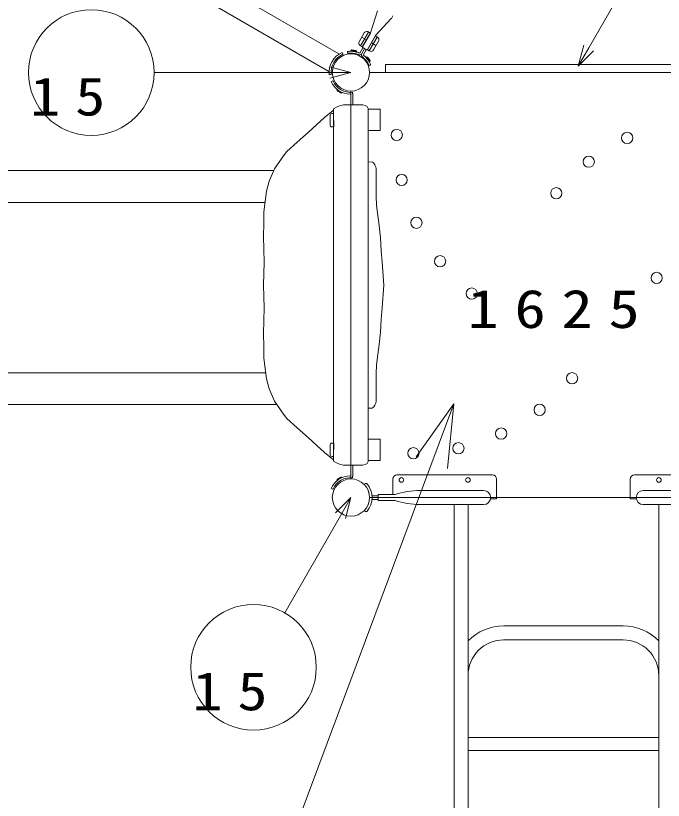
# Model space of a CAD drawing. Units: millimetres on the paper. Extents: x 0 to 420, y -594 to 297.
# Drawn here: x 126.04 to 156.97, y 136.79 to 174.26 of the extents above; entities that cross this region are included whole.
import ezdxf

# ---------------------------------------------------------------- set-up
doc = ezdxf.new("R2010")
doc.units = ezdxf.units.MM
for name, color, linetype, lineweight in [('2D', 7, 'Continuous', 13), ('2D_DIMENSION', 7, 'Continuous', 13), ('AM_5', 7, 'Continuous', 13), ('TEXT', 7, 'Continuous', 13)]:
    doc.layers.add(name, color=color, linetype=linetype, lineweight=lineweight)
doc.styles.add('ＭＳ ゴシック', font='')
doc.styles.get('ＭＳ ゴシック').set_extended_font_data('MS Gothic')

msp = doc.modelspace()

# ---------------------------------------------------------------- linework, layer by layer
at = {"layer": '2D'}
for p, q in [((141.474, 172.436), (100.934, 195.842)), ((140.991, 171.599), (100.451, 195.006)), ((143.312, 174.496), (142.99, 173.446)), ((143.312, 174.496), (142.99, 173.446)), ((143.986, 174.125), (144.045, 174.257)), ((143.986, 174.125), (144.045, 174.257)), ((143.232, 173.306), (143.978, 174.117)), ((143.232, 173.306), (143.978, 174.117)), ((143.978, 174.117), (143.986, 174.125)), ((143.978, 174.117), (143.986, 174.125)), ((142.847, 173.495), (142.831, 173.498)), ((142.847, 173.495), (142.831, 173.498)), ((142.869, 173.488), (142.847, 173.495)), ((142.869, 173.488), (142.847, 173.495)), ((142.887, 173.48), (142.869, 173.488)), ((142.887, 173.48), (142.869, 173.488)), ((142.689, 173.433), (142.447, 173.015)), ((142.689, 173.433), (142.447, 173.015)), ((142.509, 172.818), (142.89, 173.477)), ((142.509, 172.818), (142.89, 173.477)), ((142.569, 173.224), (142.788, 173.097)), ((142.569, 173.224), (142.788, 173.097)), ((142.99, 173.446), (142.587, 172.749)), ((142.99, 173.446), (142.587, 172.749)), ((142.598, 172.767), (142.979, 173.427)), ((142.598, 172.767), (142.979, 173.427)), ((142.83, 172.609), (143.232, 173.306)), ((142.83, 172.609), (143.232, 173.306)), ((142.838, 172.629), (143.219, 173.288)), ((142.838, 172.629), (143.219, 173.288)), ((142.979, 173.427), (142.887, 173.48)), ((142.979, 173.427), (142.887, 173.48)), ((142.924, 172.579), (143.305, 173.237)), ((142.924, 172.579), (143.305, 173.237)), ((143.219, 173.288), (143.31, 173.235)), ((143.219, 173.288), (143.31, 173.235)), ((143.31, 173.235), (143.326, 173.224)), ((143.31, 173.235), (143.326, 173.224)), ((143.326, 173.224), (143.343, 173.208)), ((143.326, 173.224), (143.343, 173.208)), ((143.343, 173.208), (143.354, 173.196)), ((143.343, 173.208), (143.354, 173.196)), ((142.509, 172.818), (142.598, 172.767)), ((142.509, 172.818), (142.598, 172.767)), ((142.587, 172.749), (142.83, 172.609)), ((142.587, 172.749), (142.83, 172.609)), ((143.246, 172.833), (143.027, 172.96)), ((143.246, 172.833), (143.027, 172.96)), ((143.369, 173.04), (143.127, 172.622)), ((143.369, 173.04), (143.127, 172.622)), ((141.451, 172.396), (141.474, 172.436)), ((141.664, 172.414), (141.627, 172.496)), ((141.906, 172.547), (141.894, 172.529)), ((141.906, 172.547), (141.894, 172.529)), ((141.894, 172.529), (141.906, 172.456)), ((141.894, 172.529), (141.906, 172.456)), ((141.911, 172.547), (141.906, 172.547)), ((141.911, 172.547), (141.906, 172.547)), ((141.906, 172.455), (141.917, 172.457)), ((141.906, 172.455), (141.917, 172.457)), ((141.929, 172.55), (141.911, 172.547)), ((141.929, 172.55), (141.911, 172.547)), ((141.917, 172.457), (141.928, 172.459)), ((141.917, 172.457), (141.928, 172.459)), ((141.928, 172.459), (141.937, 172.46)), ((141.928, 172.459), (141.937, 172.46)), ((141.959, 172.553), (141.929, 172.55)), ((141.959, 172.553), (141.929, 172.55)), ((141.937, 172.46), (141.947, 172.461)), ((141.937, 172.46), (141.947, 172.461)), ((141.947, 172.461), (141.963, 172.463)), ((141.947, 172.461), (141.963, 172.463)), ((141.995, 172.556), (141.959, 172.553)), ((141.995, 172.556), (141.959, 172.553)), ((141.963, 172.463), (141.975, 172.464)), ((141.963, 172.463), (141.975, 172.464)), ((141.974, 172.464), (142.05, 172.469)), ((141.974, 172.464), (142.05, 172.469)), ((142.007, 172.557), (141.995, 172.556)), ((142.007, 172.557), (141.995, 172.556)), ((142.035, 172.558), (142.007, 172.557)), ((142.035, 172.558), (142.007, 172.557)), ((142.063, 172.558), (142.035, 172.558)), ((142.063, 172.558), (142.035, 172.558)), ((142.05, 172.469), (142.129, 172.465)), ((142.05, 172.469), (142.129, 172.465)), ((142.061, 172.597), (142.055, 172.563)), ((142.061, 172.597), (142.055, 172.563)), ((142.055, 172.563), (142.272, 172.532)), ((142.055, 172.563), (142.272, 172.532)), ((142.06, 172.592), (142.311, 172.557)), ((142.06, 172.592), (142.311, 172.557)), ((142.092, 172.558), (142.063, 172.558)), ((142.092, 172.558), (142.063, 172.558)), ((142.084, 172.619), (142.079, 172.617)), ((142.084, 172.619), (142.079, 172.617)), ((142.089, 172.619), (142.084, 172.619)), ((142.089, 172.619), (142.084, 172.619)), ((142.289, 172.591), (142.089, 172.619)), ((142.289, 172.591), (142.089, 172.619)), ((142.103, 172.557), (142.092, 172.558)), ((142.103, 172.557), (142.092, 172.558)), ((142.117, 172.557), (142.103, 172.557)), ((142.117, 172.557), (142.103, 172.557)), ((142.139, 172.555), (142.117, 172.557)), ((142.139, 172.555), (142.117, 172.557)), ((142.129, 172.465), (142.202, 172.456)), ((142.129, 172.465), (142.202, 172.456)), ((142.172, 172.552), (142.139, 172.555)), ((142.172, 172.552), (142.139, 172.555)), ((142.184, 172.55), (142.172, 172.552)), ((142.184, 172.55), (142.172, 172.552)), ((142.181, 172.545), (142.189, 172.605)), ((142.181, 172.545), (142.189, 172.605)), ((142.197, 172.549), (142.184, 172.55)), ((142.197, 172.549), (142.184, 172.55)), ((142.216, 172.546), (142.197, 172.549)), ((142.216, 172.546), (142.197, 172.549)), ((142.202, 172.456), (142.255, 172.448)), ((142.202, 172.456), (142.255, 172.448)), ((142.225, 172.545), (142.216, 172.546)), ((142.225, 172.545), (142.216, 172.546)), ((142.238, 172.542), (142.225, 172.545)), ((142.238, 172.542), (142.225, 172.545)), ((142.252, 172.54), (142.238, 172.542)), ((142.252, 172.54), (142.238, 172.542)), ((142.265, 172.537), (142.252, 172.54)), ((142.265, 172.537), (142.252, 172.54)), ((142.255, 172.448), (142.319, 172.429)), ((142.255, 172.448), (142.319, 172.429)), ((142.274, 172.535), (142.265, 172.537)), ((142.274, 172.535), (142.265, 172.537)), ((142.272, 172.532), (142.308, 172.527)), ((142.272, 172.532), (142.308, 172.527)), ((142.284, 172.533), (142.274, 172.535)), ((142.284, 172.533), (142.274, 172.535)), ((142.297, 172.53), (142.284, 172.533)), ((142.297, 172.53), (142.284, 172.533)), ((142.313, 172.526), (142.297, 172.53)), ((142.313, 172.526), (142.297, 172.53)), ((142.308, 172.527), (142.311, 172.556)), ((142.308, 172.527), (142.311, 172.556)), ((142.331, 172.521), (142.313, 172.526)), ((142.331, 172.521), (142.313, 172.526)), ((142.319, 172.429), (142.356, 172.418)), ((142.319, 172.429), (142.356, 172.418)), ((142.346, 172.516), (142.331, 172.521)), ((142.346, 172.516), (142.331, 172.521)), ((142.358, 172.513), (142.346, 172.516)), ((142.358, 172.513), (142.346, 172.516)), ((142.356, 172.418), (142.402, 172.4)), ((142.356, 172.418), (142.402, 172.4)), ((142.371, 172.509), (142.358, 172.513)), ((142.371, 172.509), (142.358, 172.513)), ((142.392, 172.501), (142.371, 172.509)), ((142.392, 172.501), (142.371, 172.509)), ((142.407, 172.496), (142.392, 172.501)), ((142.407, 172.496), (142.392, 172.501)), ((142.402, 172.4), (142.424, 172.392)), ((142.402, 172.4), (142.424, 172.392)), ((142.419, 172.491), (142.407, 172.496)), ((142.419, 172.491), (142.407, 172.496)), ((142.437, 172.484), (142.419, 172.491)), ((142.437, 172.484), (142.419, 172.491)), ((142.424, 172.392), (142.443, 172.388)), ((142.424, 172.392), (142.443, 172.388)), ((142.447, 172.48), (142.437, 172.484)), ((142.447, 172.48), (142.437, 172.484)), ((142.443, 172.388), (142.46, 172.386)), ((142.443, 172.388), (142.46, 172.386)), ((142.454, 172.478), (142.447, 172.48)), ((142.454, 172.478), (142.447, 172.48)), ((142.462, 172.477), (142.454, 172.478)), ((142.462, 172.477), (142.454, 172.478)), ((142.46, 172.386), (142.477, 172.389)), ((142.46, 172.386), (142.477, 172.389)), ((142.469, 172.477), (142.462, 172.477)), ((142.469, 172.477), (142.462, 172.477)), ((142.477, 172.479), (142.469, 172.477)), ((142.477, 172.479), (142.469, 172.477)), ((142.483, 172.482), (142.477, 172.479)), ((142.483, 172.482), (142.477, 172.479)), ((142.477, 172.389), (142.497, 172.392)), ((142.477, 172.389), (142.497, 172.392)), ((142.489, 172.486), (142.483, 172.482)), ((142.489, 172.486), (142.483, 172.482)), ((142.494, 172.491), (142.489, 172.486)), ((142.494, 172.491), (142.489, 172.486)), ((142.497, 172.496), (142.494, 172.491)), ((142.497, 172.496), (142.494, 172.491)), ((142.624, 172.716), (142.497, 172.496)), ((142.624, 172.716), (142.497, 172.496)), ((142.497, 172.392), (142.517, 172.397)), ((142.497, 172.392), (142.517, 172.397)), ((142.517, 172.397), (142.538, 172.41)), ((142.517, 172.397), (142.538, 172.41)), ((142.538, 172.41), (142.558, 172.426)), ((142.538, 172.41), (142.558, 172.426)), ((142.557, 172.373), (142.558, 172.398)), ((142.557, 172.373), (142.558, 172.398)), ((142.563, 172.354), (142.557, 172.373)), ((142.563, 172.354), (142.557, 172.373)), ((142.558, 172.426), (142.572, 172.444)), ((142.558, 172.426), (142.572, 172.444)), ((142.558, 172.398), (142.562, 172.424)), ((142.558, 172.398), (142.562, 172.424)), ((142.562, 172.424), (142.57, 172.445)), ((142.562, 172.424), (142.57, 172.445)), ((142.57, 172.445), (142.701, 172.671)), ((142.57, 172.445), (142.701, 172.671)), ((142.572, 172.444), (142.703, 172.67)), ((142.572, 172.444), (142.703, 172.67)), ((142.649, 172.394), (142.648, 172.386)), ((142.649, 172.394), (142.648, 172.386)), ((142.648, 172.386), (142.649, 172.38)), ((142.648, 172.386), (142.649, 172.38)), ((142.651, 172.4), (142.649, 172.394)), ((142.651, 172.4), (142.649, 172.394)), ((142.649, 172.38), (142.651, 172.372)), ((142.649, 172.38), (142.651, 172.372)), ((142.653, 172.406), (142.651, 172.4)), ((142.653, 172.406), (142.651, 172.4)), ((142.651, 172.372), (142.654, 172.366)), ((142.651, 172.372), (142.654, 172.366)), ((142.78, 172.626), (142.653, 172.406)), ((142.78, 172.626), (142.653, 172.406)), ((142.654, 172.366), (142.659, 172.359)), ((142.654, 172.366), (142.659, 172.359)), ((142.659, 172.359), (142.665, 172.355)), ((142.659, 172.359), (142.665, 172.355)), ((142.926, 172.578), (142.838, 172.629)), ((142.926, 172.578), (142.838, 172.629)), ((142.57, 172.335), (142.563, 172.354)), ((142.57, 172.335), (142.563, 172.354)), ((142.576, 172.319), (142.57, 172.335)), ((142.576, 172.319), (142.57, 172.335)), ((142.587, 172.305), (142.576, 172.319)), ((142.587, 172.305), (142.576, 172.319)), ((142.6, 172.29), (142.587, 172.305)), ((142.6, 172.29), (142.587, 172.305)), ((142.618, 172.275), (142.6, 172.29)), ((142.618, 172.275), (142.6, 172.29)), ((142.656, 172.245), (142.618, 172.275)), ((142.656, 172.245), (142.618, 172.275)), ((142.685, 172.218), (142.656, 172.245)), ((142.685, 172.218), (142.656, 172.245)), ((142.665, 172.355), (142.673, 172.348)), ((142.665, 172.355), (142.673, 172.348)), ((142.673, 172.348), (142.688, 172.336)), ((142.673, 172.348), (142.688, 172.336)), ((142.732, 172.172), (142.685, 172.218)), ((142.732, 172.172), (142.685, 172.218)), ((142.688, 172.336), (142.698, 172.328)), ((142.688, 172.336), (142.698, 172.328)), ((142.698, 172.328), (142.711, 172.317)), ((142.698, 172.328), (142.711, 172.317)), ((142.711, 172.317), (142.727, 172.303)), ((142.711, 172.317), (142.727, 172.303)), ((142.727, 172.303), (142.737, 172.294)), ((142.727, 172.303), (142.737, 172.294)), ((142.766, 172.13), (142.732, 172.172)), ((142.766, 172.13), (142.732, 172.172)), ((142.737, 172.294), (142.747, 172.285)), ((142.737, 172.294), (142.747, 172.285)), ((142.747, 172.285), (142.758, 172.274)), ((142.747, 172.285), (142.758, 172.274)), ((142.758, 172.274), (142.771, 172.261)), ((142.758, 172.274), (142.771, 172.261)), ((142.811, 172.071), (142.766, 172.13)), ((142.811, 172.071), (142.766, 172.13)), ((142.771, 172.261), (142.782, 172.249)), ((142.771, 172.261), (142.782, 172.249)), ((142.775, 172.257), (142.799, 172.275)), ((142.775, 172.257), (142.799, 172.275)), ((142.797, 172.229), (142.775, 172.257)), ((142.797, 172.229), (142.775, 172.257)), ((142.782, 172.249), (142.792, 172.239)), ((142.782, 172.249), (142.792, 172.239)), ((142.792, 172.239), (142.799, 172.232)), ((142.792, 172.239), (142.799, 172.232)), ((142.953, 172.077), (142.797, 172.276)), ((142.953, 172.077), (142.797, 172.276)), ((142.932, 172.056), (142.797, 172.229)), ((142.932, 172.056), (142.797, 172.229)), ((142.799, 172.232), (142.805, 172.226)), ((142.799, 172.232), (142.805, 172.226)), ((142.805, 172.226), (142.814, 172.215)), ((142.805, 172.226), (142.814, 172.215)), ((142.853, 172.005), (142.811, 172.071)), ((142.853, 172.005), (142.811, 172.071)), ((142.814, 172.215), (142.823, 172.205)), ((142.814, 172.215), (142.823, 172.205)), ((142.823, 172.205), (142.831, 172.195)), ((142.823, 172.205), (142.831, 172.195)), ((142.831, 172.195), (142.837, 172.187)), ((142.831, 172.195), (142.837, 172.187)), ((142.837, 172.187), (142.849, 172.172)), ((142.837, 172.187), (142.849, 172.172)), ((142.84, 172.274), (142.964, 172.114)), ((142.84, 172.274), (142.964, 172.114)), ((142.849, 172.172), (142.857, 172.162)), ((142.849, 172.172), (142.857, 172.162)), ((142.852, 172.158), (142.9, 172.195)), ((142.852, 172.158), (142.9, 172.195)), ((142.887, 171.937), (142.853, 172.005)), ((142.887, 171.937), (142.853, 172.005)), ((142.857, 172.162), (142.864, 172.152)), ((142.857, 172.162), (142.864, 172.152)), ((142.864, 172.152), (142.884, 172.125)), ((142.864, 172.152), (142.884, 172.125)), ((142.884, 172.125), (142.896, 172.107)), ((142.884, 172.125), (142.896, 172.107)), ((142.896, 172.107), (142.904, 172.095)), ((142.896, 172.107), (142.904, 172.095)), ((142.904, 172.095), (142.909, 172.086)), ((142.904, 172.095), (142.909, 172.086)), ((142.909, 172.086), (142.924, 172.061)), ((142.909, 172.086), (142.924, 172.061)), ((142.924, 172.061), (142.938, 172.036)), ((142.924, 172.061), (142.938, 172.036)), ((142.959, 172.078), (142.932, 172.056)), ((142.959, 172.078), (142.932, 172.056)), ((142.938, 172.036), (142.951, 172.012)), ((142.938, 172.036), (142.951, 172.012)), ((142.951, 172.012), (142.957, 172.001)), ((142.951, 172.012), (142.957, 172.001)), ((142.957, 172.001), (142.972, 171.969)), ((142.957, 172.001), (142.972, 171.969)), ((142.964, 172.114), (142.966, 172.11)), ((142.964, 172.114), (142.966, 172.11)), ((142.966, 172.11), (142.967, 172.104)), ((142.966, 172.11), (142.967, 172.104)), ((141.014, 171.639), (140.991, 171.599)), ((142.892, 171.927), (142.887, 171.938)), ((142.892, 171.927), (142.887, 171.938)), ((142.898, 171.912), (142.892, 171.927)), ((142.898, 171.912), (142.892, 171.927)), ((142.902, 171.903), (142.898, 171.912)), ((142.902, 171.903), (142.898, 171.912)), ((142.905, 171.895), (142.902, 171.903)), ((142.905, 171.895), (142.902, 171.903)), ((142.909, 171.884), (142.905, 171.895)), ((142.909, 171.884), (142.905, 171.895)), ((142.913, 171.874), (142.909, 171.884)), ((142.913, 171.874), (142.909, 171.884)), ((142.984, 171.9), (142.914, 171.874)), ((142.984, 171.9), (142.914, 171.874)), ((142.972, 171.969), (142.984, 171.94)), ((142.972, 171.969), (142.984, 171.94)), ((142.984, 171.94), (142.991, 171.924)), ((142.984, 171.94), (142.991, 171.924)), ((142.993, 171.919), (142.984, 171.9)), ((142.993, 171.919), (142.984, 171.9)), ((142.991, 171.924), (142.993, 171.919)), ((142.991, 171.924), (142.993, 171.919)), ((160.7, 171.925), (143.7, 171.925)), ((143.7, 171.925), (143.7, 171.545)), ((141.105, 171.446), (141.016, 171.437)), ((161.461, 171.545), (142.939, 171.545)), ((141.106, 171.113), (141.187, 171.152)), ((141.187, 171.152), (141.197, 171.132)), ((141.388, 170.69), (141.392, 170.712)), ((141.402, 170.671), (141.388, 170.69)), ((141.392, 170.712), (141.408, 170.738)), ((141.425, 170.655), (141.402, 170.671)), ((141.408, 170.738), (141.411, 170.743)), ((141.453, 170.639), (141.425, 170.655)), ((141.484, 170.62), (141.453, 170.639)), ((141.515, 170.6), (141.484, 170.62)), ((141.541, 170.584), (141.515, 170.6)), ((141.567, 170.569), (141.541, 170.584)), ((141.589, 170.565), (141.567, 170.569)), ((141.608, 170.579), (141.589, 170.565)), ((141.624, 170.604), (141.608, 170.579)), ((142.052, 170.506), (142.018, 170.506)), ((142.05, 170.657), (142.05, 152.135)), ((142.052, 169.995), (142.052, 170.506)), ((142.126, 170.599), (142.132, 170.542)), ((142.132, 170.542), (142.14, 170.519)), ((142.14, 170.519), (142.141, 169.995)), ((141.223, 169.746), (140.782, 169.4)), ((141.223, 169.813), (141.391, 169.911)), ((141.223, 152.979), (141.223, 169.813)), ((141.391, 169.911), (141.546, 169.97)), ((141.546, 169.97), (141.689, 169.995)), ((141.689, 169.995), (142.618, 169.995)), ((142.618, 169.995), (142.733, 169.973)), ((142.733, 169.973), (142.82, 169.925)), ((142.82, 169.925), (142.873, 169.821)), ((142.873, 169.821), (142.873, 152.97)), ((142.873, 169.787), (143.44, 169.787)), ((143.44, 169.787), (143.44, 168.771)), ((140.782, 169.4), (140.429, 169.064)), ((141.054, 169.477), (141.054, 169.043)), ((141.225, 169.58), (141.146, 169.58)), ((141.227, 168.946), (141.225, 169.58)), ((140.429, 169.064), (140.03, 168.696)), ((140.03, 168.696), (139.477, 168.21)), ((141.147, 168.946), (141.227, 168.946)), ((143.44, 168.771), (142.873, 168.771)), ((139.477, 168.21), (138.992, 167.773)), ((138.829, 167.565), (138.402, 166.945)), ((138.992, 167.773), (138.829, 167.565)), ((142.873, 167.281), (143.059, 167.27)), ((91.444, 166.858), (138.364, 166.858)), ((138.402, 166.945), (138.141, 166.347)), ((143.249, 166.945), (143.249, 165.64)), ((138.141, 166.347), (138.023, 165.884)), ((138.023, 165.884), (137.892, 164.887)), ((143.249, 165.64), (143.277, 165.213)), ((137.951, 165.334), (91.084, 165.334)), ((137.892, 164.887), (137.886, 164.334)), ((143.277, 165.213), (143.331, 164.716)), ((143.331, 164.716), (143.393, 164.231)), ((137.886, 164.334), (137.88, 163.731)), ((143.393, 164.231), (143.457, 163.641)), ((137.88, 163.731), (137.892, 163.091)), ((143.457, 163.641), (143.496, 163.035)), ((137.892, 163.091), (137.9, 162.488)), ((143.496, 163.035), (143.536, 162.488)), ((137.9, 162.488), (137.877, 161.396)), ((143.536, 162.488), (143.625, 161.396)), ((137.9, 160.304), (137.877, 161.396)), ((143.536, 160.304), (143.625, 161.396)), ((137.892, 159.701), (137.9, 160.304)), ((143.496, 159.757), (143.536, 160.304)), ((137.88, 159.061), (137.892, 159.701)), ((143.457, 159.151), (143.496, 159.757)), ((137.886, 158.457), (137.88, 159.061)), ((143.393, 158.561), (143.457, 159.151)), ((143.331, 158.076), (143.393, 158.561)), ((137.892, 157.904), (137.886, 158.457)), ((138.023, 156.908), (137.892, 157.904)), ((143.277, 157.579), (143.331, 158.076)), ((143.249, 157.152), (143.277, 157.579)), ((137.984, 157.206), (91.084, 157.206)), ((143.249, 155.847), (143.249, 157.152)), ((138.141, 156.445), (138.023, 156.908)), ((138.402, 155.847), (138.141, 156.445)), ((138.516, 155.682), (91.444, 155.682)), ((138.829, 155.227), (138.402, 155.847)), ((142.873, 155.51), (143.059, 155.522)), ((138.992, 155.019), (138.829, 155.227)), ((139.477, 154.581), (138.992, 155.019)), ((140.03, 154.096), (139.477, 154.581)), ((140.429, 153.728), (140.03, 154.096)), ((142.873, 154.028), (143.44, 154.028)), ((143.44, 154.028), (143.44, 153.012)), ((140.782, 153.391), (140.429, 153.728)), ((141.054, 153.315), (141.054, 153.749)), ((141.147, 153.846), (141.227, 153.846)), ((141.227, 153.846), (141.225, 153.212)), ((141.223, 153.046), (140.782, 153.391)), ((141.225, 153.212), (141.146, 153.212)), ((141.391, 152.881), (141.223, 152.979)), ((141.546, 152.822), (141.391, 152.881)), ((142.873, 152.97), (142.82, 152.867)), ((143.44, 153.012), (142.873, 153.012)), ((141.689, 152.799), (141.546, 152.822)), ((142.618, 152.799), (141.689, 152.799)), ((142.052, 152.799), (142.052, 152.286)), ((142.14, 152.273), (142.141, 152.799)), ((142.733, 152.819), (142.618, 152.799)), ((142.82, 152.867), (142.733, 152.819)), ((141.425, 152.137), (141.402, 152.121)), ((141.453, 152.153), (141.425, 152.137)), ((141.484, 152.172), (141.453, 152.153)), ((141.515, 152.192), (141.484, 152.172)), ((141.541, 152.207), (141.515, 152.192)), ((141.567, 152.223), (141.541, 152.207)), ((141.589, 152.227), (141.567, 152.223)), ((141.608, 152.213), (141.589, 152.227)), ((141.624, 152.187), (141.608, 152.213)), ((142.052, 152.286), (142.018, 152.286)), ((142.126, 152.193), (142.132, 152.249)), ((142.132, 152.249), (142.14, 152.273)), ((144.05, 151.386), (144.05, 152.126)), ((144.25, 152.326), (148.81, 152.326)), ((149.01, 151.186), (149.01, 152.126)), ((155.39, 151.186), (155.39, 152.126)), ((160.15, 152.326), (155.59, 152.326)), ((141.402, 152.121), (141.388, 152.102)), ((141.388, 152.102), (141.392, 152.08)), ((141.392, 152.08), (141.408, 152.054)), ((141.408, 152.054), (141.411, 152.049)), ((142.68, 151.875), (142.696, 151.888)), ((141.106, 151.678), (141.187, 151.64)), ((141.187, 151.64), (141.197, 151.66)), ((143.35, 151.386), (144.15, 151.386)), ((143.35, 151.386), (143.35, 151.106)), ((148.39, 151.58), (145.35, 151.58)), ((156.01, 151.58), (159.05, 151.58)), ((142.939, 151.246), (161.461, 151.246)), ((143.06, 151.246), (143.35, 151.246)), ((143.082, 151.336), (143.35, 151.336)), ((143.082, 151.246), (143.35, 151.246)), ((143.082, 151.246), (143.35, 151.246)), ((143.082, 151.156), (143.35, 151.156)), ((143.35, 151.106), (144.15, 151.106)), ((148.719, 151.186), (149.01, 151.186)), ((149.01, 151.246), (155.39, 151.246)), ((155.681, 151.186), (155.39, 151.186)), ((148.39, 150.912), (145.35, 150.912)), ((146.981, 150.912), (146.981, 136.209)), ((147.649, 150.912), (147.649, 136.209)), ((156.01, 150.912), (159.05, 150.912)), ((156.751, 150.912), (156.751, 136.209)), ((142.68, 150.617), (142.696, 150.604)), ((149.346, 145.116), (155.055, 145.116)), ((149.345, 144.448), (155.055, 144.448)), ((147.649, 139.792), (156.751, 139.792)), ((147.649, 139.169), (156.751, 139.169))]:
    msp.add_line(p, q, dxfattribs=at)
for centre, radius in [((142.05, 171.546), 0.889), ((142.05, 171.546), 0.889), ((144.236, 168.56), 0.27), ((155.246, 168.419), 0.27), ((153.407, 167.286), 0.27), ((144.474, 166.413), 0.27), ((151.861, 165.777), 0.27), ((145.177, 164.37), 0.27), ((146.31, 162.531), 0.27), ((156.654, 161.735), 0.27), ((147.819, 160.985), 0.27), ((152.611, 156.942), 0.27), ((151.065, 155.434), 0.27), ((149.226, 154.301), 0.27), ((145.036, 153.36), 0.27), ((147.183, 153.598), 0.27), ((142.05, 151.246), 0.889), ((142.05, 151.246), 0.889), ((144.46, 152.086), 0.11), ((147.64, 152.086), 0.11), ((156.76, 152.086), 0.11)]:
    msp.add_circle(centre, radius, dxfattribs=at)
for centre, radius, start, end in [((142.806, 173.364), 0.136, 79.2958, 149.8378), ((142.806, 173.364), 0.136, 79.2958, 149.8378), ((143.251, 173.108), 0.136, 330.1622, 40.7042), ((143.251, 173.108), 0.136, 330.1622, 40.7042), ((142.565, 172.947), 0.136, 150, 226.9834), ((142.565, 172.947), 0.136, 150, 226.9834), ((142.666, 173.055), 0.284, 226.9834, 236.4925), ((142.666, 173.055), 0.284, 226.9834, 236.4925), ((142.05, 171.546), 1.04, 114, 186), ((142.05, 171.546), 0.95, 114, 186), ((142.089, 172.589), 0.03, 109.7725, 163.4509), ((142.089, 172.589), 0.03, 109.7725, 163.4509), ((142.278, 172.56), 0.0333, 353.6959, 69.8139), ((142.278, 172.56), 0.0333, 353.6959, 69.8139), ((143.053, 172.832), 0.284, 243.5075, 253.0166), ((143.053, 172.832), 0.284, 243.5075, 253.0166), ((143.01, 172.69), 0.136, 253.0166, 330), ((143.01, 172.69), 0.136, 253.0166, 330), ((142.818, 172.248), 0.0333, 50.1861, 126.3041), ((142.818, 172.248), 0.0333, 50.1861, 126.3041), ((142.937, 172.099), 0.03, 316.5491, 10.2275), ((142.937, 172.099), 0.03, 316.5491, 10.2275), ((142.022, 171.501), 0.994, 202.9192, 269.7987), ((142.042, 171.529), 0.934, 205.162, 275.162), ((141.146, 169.488), 0.092, 90, 186.7701), ((141.151, 169.043), 0.0972, 180, 267.671), ((142.878, 166.946), 0.371, 359.8382, 60.92), ((142.878, 155.846), 0.371, 299.08, 0.1618), ((141.151, 153.749), 0.0972, 92.329, 180), ((141.146, 153.304), 0.092, 173.2299, 270), ((142.022, 151.291), 0.994, 90.2013, 157.0808), ((142.042, 151.263), 0.934, 84.838, 154.838), ((144.25, 152.126), 0.2, 90, 180), ((148.81, 152.126), 0.2, 0, 90), ((155.59, 152.126), 0.2, 90, 180), ((142.05, 151.246), 0.89, 315.051, 44.949), ((142.772, 151.795), 0.12, 77.178, 129.7918), ((142.79, 151.873), 0.04, 40.2983, 77.178), ((142.05, 151.246), 1.01, 319.7017, 40.2983), ((145.35, 147.812), 3.768, 90, 108.3667), ((148.39, 151.246), 0.334, 270, 90), ((156.01, 151.246), 0.334, 90, 270), ((143.082, 151.376), 0.04, 227.8562, 270), ((143.082, 151.116), 0.04, 90, 132.1438), ((145.35, 154.68), 3.768, 251.6333, 270), ((142.772, 150.697), 0.12, 230.2082, 282.822), ((142.79, 150.619), 0.04, 282.822, 319.7017), ((149.346, 142.752), 2.365, 90, 135.8479), ((155.055, 142.752), 2.365, 44.1521, 90), ((149.345, 142.752), 1.696, 90, 180.0769), ((155.055, 142.752), 1.696, 359.9231, 90)]:
    msp.add_arc(centre, radius, start, end, dxfattribs=at)
at = {"layer": '2D_DIMENSION'}
for p, q in [((145.16, 153.19), (146.962, 155.72)), ((146.962, 155.72), (145.913, 152.909)), ((146.962, 155.72), (146.666, 152.628)), ((145.913, 152.909), (136.66, 128.126))]:
    msp.add_line(p, q, dxfattribs=at)
at = {"layer": 'AM_5'}
for p, q in [((155.704, 176.689), (153.411, 172.715)), ((153.179, 172.848), (152.912, 171.848)), ((153.411, 172.715), (152.912, 171.848)), ((152.912, 171.848), (153.643, 172.581)), ((142.05, 171.546), (141.05, 171.813)), ((132.647, 171.543), (141.05, 171.545)), ((141.05, 171.277), (142.05, 171.546)), ((141.05, 171.545), (142.05, 171.546)), ((142.05, 151.246), (141.32, 150.512)), ((141.552, 150.379), (142.05, 151.246)), ((141.785, 150.245), (142.05, 151.246)), ((138.891, 145.744), (141.552, 150.379))]:
    msp.add_line(p, q, dxfattribs=at)
for centre in [(129.647, 171.542), (137.397, 143.142)]:
    msp.add_circle(centre, 3, dxfattribs=at)

# ---------------------------------------------------------------- texts
at = {"layer": 'AM_5', "char_height": 1.833, "attachment_point": 7, "style": 'ＭＳ ゴシック'}
for insert in [(126.731, 169.459), (134.481, 141.059)]:
    msp.add_mtext('\\T1.5;\\W1.15;15', dxfattribs=dict(at, insert=insert))
at = {"layer": 'TEXT', "insert": (147.617, 159.313), "char_height": 1.833, "attachment_point": 7, "style": 'ＭＳ ゴシック'}
msp.add_mtext('\\T1.5;\\W1.2;1625', dxfattribs=at)

doc.saveas('drawing.dxf')
